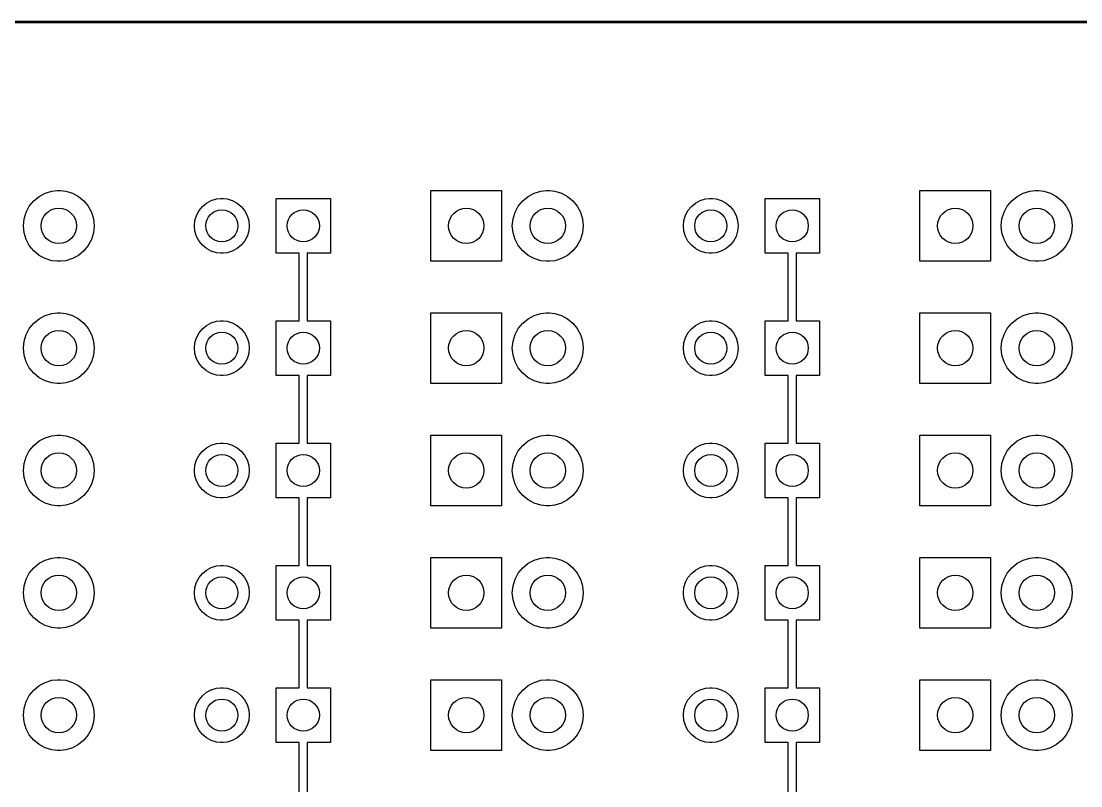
# Model space of a CAD drawing. Extents: x 47 to 146.1, y -90.2 to -39.3.
# Drawn here: x 64.87 to 97.89, y -63.16 to -39.34 of the extents above; entities that cross this region are included whole.
import ezdxf

# ---------------------------------------------------------------- set-up
doc = ezdxf.new("R2010")
doc.units = 0
doc.header["$MEASUREMENT"] = 0
doc.layers.add('BLACK', color=7, linetype='CONTINUOUS')

msp = doc.modelspace()

# ---------------------------------------------------------------- linework, layer by layer
at = {"layer": 'BLACK', "linetype": 'CONTINUOUS'}
for p, q in [((46.9912, -39.345), (146.049, -39.345)), ((146.025, -39.395), (47.015, -39.395)), ((65.2584, -44.9384), (65.4259, -44.801)), ((65.4259, -44.801), (65.617, -44.6988)), ((65.617, -44.6988), (65.8244, -44.6359)), ((65.8244, -44.6359), (65.986, -44.62)), ((65.986, -44.62), (66.094, -44.62)), ((66.094, -44.62), (66.2556, -44.6359)), ((66.2556, -44.6359), (66.463, -44.6988)), ((66.463, -44.6988), (66.6541, -44.801)), ((66.6541, -44.801), (66.8216, -44.9384)), ((70.7931, -44.9309), (70.9534, -44.8823)), ((70.9534, -44.8823), (71.0783, -44.87)), ((71.0783, -44.87), (71.1617, -44.87)), ((71.1617, -44.87), (71.2866, -44.8823)), ((71.2866, -44.8823), (71.4469, -44.9309)), ((72.81, -46.57), (72.81, -44.87)), ((72.81, -44.87), (74.51, -44.87)), ((74.51, -44.87), (74.51, -46.57)), ((77.64, -46.82), (77.64, -44.62)), ((77.64, -44.62), (79.84, -44.62)), ((79.84, -44.62), (79.84, -46.82)), ((80.4984, -44.9384), (80.6659, -44.801)), ((80.6659, -44.801), (80.857, -44.6988)), ((80.857, -44.6988), (81.0644, -44.6359)), ((81.0644, -44.6359), (81.226, -44.62)), ((81.226, -44.62), (81.334, -44.62)), ((81.334, -44.62), (81.4956, -44.6359)), ((81.4956, -44.6359), (81.703, -44.6988)), ((81.703, -44.6988), (81.8941, -44.801)), ((81.8941, -44.801), (82.0616, -44.9384)), ((86.0331, -44.9309), (86.1934, -44.8823)), ((86.1934, -44.8823), (86.3183, -44.87)), ((86.3183, -44.87), (86.4017, -44.87)), ((86.4017, -44.87), (86.5266, -44.8823)), ((86.5266, -44.8823), (86.6869, -44.9309)), ((88.05, -46.57), (88.05, -44.87)), ((88.05, -44.87), (89.75, -44.87)), ((89.75, -44.87), (89.75, -46.57)), ((92.88, -46.82), (92.88, -44.62)), ((92.88, -44.62), (95.08, -44.62)), ((95.08, -44.62), (95.08, -46.82)), ((95.7384, -44.9384), (95.9059, -44.801)), ((95.9059, -44.801), (96.097, -44.6988)), ((96.097, -44.6988), (96.3044, -44.6359)), ((96.3044, -44.6359), (96.466, -44.62)), ((96.466, -44.62), (96.574, -44.62)), ((96.574, -44.62), (96.7356, -44.6359)), ((96.7356, -44.6359), (96.943, -44.6988)), ((96.943, -44.6988), (97.1341, -44.801)), ((97.1341, -44.801), (97.3016, -44.9384)), ((65.0188, -45.297), (65.121, -45.1059)), ((65.121, -45.1059), (65.2584, -44.9384)), ((66.8216, -44.9384), (66.959, -45.1059)), ((66.959, -45.1059), (67.0612, -45.297)), ((70.4098, -45.2455), (70.5161, -45.1161)), ((70.5161, -45.1161), (70.6455, -45.0098)), ((70.6455, -45.0098), (70.7931, -44.9309)), ((71.4469, -44.9309), (71.5945, -45.0098)), ((71.5945, -45.0098), (71.7239, -45.1161)), ((71.7239, -45.1161), (71.8302, -45.2455)), ((80.2588, -45.297), (80.361, -45.1059)), ((80.361, -45.1059), (80.4984, -44.9384)), ((82.0616, -44.9384), (82.199, -45.1059)), ((82.199, -45.1059), (82.3012, -45.297)), ((85.6498, -45.2455), (85.7561, -45.1161)), ((85.7561, -45.1161), (85.8855, -45.0098)), ((85.8855, -45.0098), (86.0331, -44.9309)), ((86.6869, -44.9309), (86.8345, -45.0098)), ((86.8345, -45.0098), (86.9639, -45.1161)), ((86.9639, -45.1161), (87.0702, -45.2455)), ((95.4988, -45.297), (95.601, -45.1059)), ((95.601, -45.1059), (95.7384, -44.9384)), ((97.3016, -44.9384), (97.439, -45.1059)), ((97.439, -45.1059), (97.5412, -45.297)), ((64.9347, -45.72), (64.9559, -45.5044)), ((64.9559, -45.5044), (65.0188, -45.297)), ((67.0612, -45.297), (67.1241, -45.5044)), ((67.1241, -45.5044), (67.1453, -45.72)), ((70.2659, -45.72), (70.2823, -45.5534)), ((70.2823, -45.5534), (70.3309, -45.3931)), ((70.3309, -45.3931), (70.4098, -45.2455)), ((71.8302, -45.2455), (71.9091, -45.3931)), ((71.9091, -45.3931), (71.9577, -45.5534)), ((71.9577, -45.5534), (71.9741, -45.72)), ((80.1747, -45.72), (80.1959, -45.5044)), ((80.1959, -45.5044), (80.2588, -45.297)), ((82.3012, -45.297), (82.3641, -45.5044)), ((82.3641, -45.5044), (82.3853, -45.72)), ((85.5059, -45.72), (85.5223, -45.5534)), ((85.5223, -45.5534), (85.5709, -45.3931)), ((85.5709, -45.3931), (85.6498, -45.2455)), ((87.0702, -45.2455), (87.1491, -45.3931)), ((87.1491, -45.3931), (87.1977, -45.5534)), ((87.1977, -45.5534), (87.2141, -45.72)), ((95.4147, -45.72), (95.4359, -45.5044)), ((95.4359, -45.5044), (95.4988, -45.297)), ((97.5412, -45.297), (97.6041, -45.5044)), ((97.6041, -45.5044), (97.6253, -45.72)), ((64.9559, -45.9356), (64.9347, -45.72)), ((67.1453, -45.72), (67.1241, -45.9356)), ((70.2823, -45.8866), (70.2659, -45.72)), ((70.3309, -46.0469), (70.2823, -45.8866)), ((71.9577, -45.8866), (71.9091, -46.0469)), ((71.9741, -45.72), (71.9577, -45.8866)), ((80.1959, -45.9356), (80.1747, -45.72)), ((82.3853, -45.72), (82.3641, -45.9356)), ((85.5223, -45.8866), (85.5059, -45.72)), ((85.5709, -46.0469), (85.5223, -45.8866)), ((87.1977, -45.8866), (87.1491, -46.0469)), ((87.2141, -45.72), (87.1977, -45.8866)), ((95.4359, -45.9356), (95.4147, -45.72)), ((97.6253, -45.72), (97.6041, -45.9356)), ((65.0188, -46.143), (64.9559, -45.9356)), ((65.121, -46.3341), (65.0188, -46.143)), ((67.0612, -46.143), (66.959, -46.3341)), ((67.1241, -45.9356), (67.0612, -46.143)), ((70.4098, -46.1945), (70.3309, -46.0469)), ((70.5161, -46.3239), (70.4098, -46.1945)), ((71.8302, -46.1945), (71.7239, -46.3239)), ((71.9091, -46.0469), (71.8302, -46.1945)), ((80.2588, -46.143), (80.1959, -45.9356)), ((80.361, -46.3341), (80.2588, -46.143)), ((82.3012, -46.143), (82.199, -46.3341)), ((82.3641, -45.9356), (82.3012, -46.143)), ((85.6498, -46.1945), (85.5709, -46.0469)), ((85.7561, -46.3239), (85.6498, -46.1945)), ((87.0702, -46.1945), (86.9639, -46.3239)), ((87.1491, -46.0469), (87.0702, -46.1945)), ((95.4988, -46.143), (95.4359, -45.9356)), ((95.601, -46.3341), (95.4988, -46.143)), ((97.5412, -46.143), (97.439, -46.3341)), ((97.6041, -45.9356), (97.5412, -46.143)), ((65.2584, -46.5016), (65.121, -46.3341)), ((65.4259, -46.639), (65.2584, -46.5016)), ((66.8216, -46.5016), (66.6541, -46.639)), ((66.959, -46.3341), (66.8216, -46.5016)), ((70.6455, -46.4302), (70.5161, -46.3239)), ((70.7931, -46.5091), (70.6455, -46.4302)), ((70.9534, -46.5577), (70.7931, -46.5091)), ((71.0783, -46.57), (70.9534, -46.5577)), ((71.2866, -46.5577), (71.1617, -46.57)), ((71.4469, -46.5091), (71.2866, -46.5577)), ((71.5945, -46.4302), (71.4469, -46.5091)), ((71.7239, -46.3239), (71.5945, -46.4302)), ((80.4984, -46.5016), (80.361, -46.3341)), ((80.6659, -46.639), (80.4984, -46.5016)), ((82.0616, -46.5016), (81.8941, -46.639)), ((82.199, -46.3341), (82.0616, -46.5016)), ((85.8855, -46.4302), (85.7561, -46.3239)), ((86.0331, -46.5091), (85.8855, -46.4302)), ((86.1934, -46.5577), (86.0331, -46.5091)), ((86.3183, -46.57), (86.1934, -46.5577)), ((86.5266, -46.5577), (86.4017, -46.57)), ((86.6869, -46.5091), (86.5266, -46.5577)), ((86.8345, -46.4302), (86.6869, -46.5091)), ((86.9639, -46.3239), (86.8345, -46.4302)), ((95.7384, -46.5016), (95.601, -46.3341)), ((95.9059, -46.639), (95.7384, -46.5016)), ((97.3016, -46.5016), (97.1341, -46.639)), ((97.439, -46.3341), (97.3016, -46.5016)), ((65.617, -46.7412), (65.4259, -46.639)), ((65.8244, -46.8041), (65.617, -46.7412)), ((65.986, -46.82), (65.8244, -46.8041)), ((66.094, -46.82), (65.986, -46.82)), ((66.2556, -46.8041), (66.094, -46.82)), ((66.463, -46.7412), (66.2556, -46.8041)), ((66.6541, -46.639), (66.463, -46.7412)), ((71.1617, -46.57), (71.0783, -46.57)), ((73.535, -46.57), (72.81, -46.57)), ((73.535, -48.68), (73.535, -46.57)), ((74.51, -46.57), (73.785, -46.57)), ((73.785, -46.57), (73.785, -48.68)), ((79.84, -46.82), (77.64, -46.82)), ((80.857, -46.7412), (80.6659, -46.639)), ((81.0644, -46.8041), (80.857, -46.7412)), ((81.226, -46.82), (81.0644, -46.8041)), ((81.334, -46.82), (81.226, -46.82)), ((81.4956, -46.8041), (81.334, -46.82)), ((81.703, -46.7412), (81.4956, -46.8041)), ((81.8941, -46.639), (81.703, -46.7412)), ((86.4017, -46.57), (86.3183, -46.57)), ((88.775, -46.57), (88.05, -46.57)), ((88.775, -48.68), (88.775, -46.57)), ((89.75, -46.57), (89.025, -46.57)), ((89.025, -46.57), (89.025, -48.68)), ((95.08, -46.82), (92.88, -46.82)), ((96.097, -46.7412), (95.9059, -46.639)), ((96.3044, -46.8041), (96.097, -46.7412)), ((96.466, -46.82), (96.3044, -46.8041)), ((96.574, -46.82), (96.466, -46.82)), ((96.7356, -46.8041), (96.574, -46.82)), ((96.943, -46.7412), (96.7356, -46.8041)), ((97.1341, -46.639), (96.943, -46.7412)), ((65.4259, -48.611), (65.617, -48.5088)), ((65.617, -48.5088), (65.8244, -48.4459)), ((65.8244, -48.4459), (65.986, -48.43)), ((65.986, -48.43), (66.094, -48.43)), ((66.094, -48.43), (66.2556, -48.4459)), ((66.2556, -48.4459), (66.463, -48.5088)), ((66.463, -48.5088), (66.6541, -48.611)), ((77.64, -50.63), (77.64, -48.43)), ((77.64, -48.43), (79.84, -48.43)), ((79.84, -48.43), (79.84, -50.63)), ((80.6659, -48.611), (80.857, -48.5088)), ((80.857, -48.5088), (81.0644, -48.4459)), ((81.0644, -48.4459), (81.226, -48.43)), ((81.226, -48.43), (81.334, -48.43)), ((81.334, -48.43), (81.4956, -48.4459)), ((81.4956, -48.4459), (81.703, -48.5088)), ((81.703, -48.5088), (81.8941, -48.611)), ((92.88, -50.63), (92.88, -48.43)), ((92.88, -48.43), (95.08, -48.43)), ((95.08, -48.43), (95.08, -50.63)), ((95.9059, -48.611), (96.097, -48.5088)), ((96.097, -48.5088), (96.3044, -48.4459)), ((96.3044, -48.4459), (96.466, -48.43)), ((96.466, -48.43), (96.574, -48.43)), ((96.574, -48.43), (96.7356, -48.4459)), ((96.7356, -48.4459), (96.943, -48.5088)), ((96.943, -48.5088), (97.1341, -48.611)), ((65.121, -48.9159), (65.2584, -48.7484)), ((65.2584, -48.7484), (65.4259, -48.611)), ((66.6541, -48.611), (66.8216, -48.7484)), ((66.8216, -48.7484), (66.959, -48.9159)), ((70.5161, -48.9261), (70.6455, -48.8198)), ((70.6455, -48.8198), (70.7931, -48.7409)), ((70.7931, -48.7409), (70.9534, -48.6923)), ((70.9534, -48.6923), (71.0783, -48.68)), ((71.0783, -48.68), (71.1617, -48.68)), ((71.1617, -48.68), (71.2866, -48.6923)), ((71.2866, -48.6923), (71.4469, -48.7409)), ((71.4469, -48.7409), (71.5945, -48.8198)), ((71.5945, -48.8198), (71.7239, -48.9261)), ((72.81, -50.38), (72.81, -48.68)), ((72.81, -48.68), (73.535, -48.68)), ((73.785, -48.68), (74.51, -48.68)), ((74.51, -48.68), (74.51, -50.38)), ((80.361, -48.9159), (80.4984, -48.7484)), ((80.4984, -48.7484), (80.6659, -48.611)), ((81.8941, -48.611), (82.0616, -48.7484)), ((82.0616, -48.7484), (82.199, -48.9159)), ((85.7561, -48.9261), (85.8855, -48.8198)), ((85.8855, -48.8198), (86.0331, -48.7409)), ((86.0331, -48.7409), (86.1934, -48.6923)), ((86.1934, -48.6923), (86.3183, -48.68)), ((86.3183, -48.68), (86.4017, -48.68)), ((86.4017, -48.68), (86.5266, -48.6923)), ((86.5266, -48.6923), (86.6869, -48.7409)), ((86.6869, -48.7409), (86.8345, -48.8198)), ((86.8345, -48.8198), (86.9639, -48.9261)), ((88.05, -50.38), (88.05, -48.68)), ((88.05, -48.68), (88.775, -48.68)), ((89.025, -48.68), (89.75, -48.68)), ((89.75, -48.68), (89.75, -50.38)), ((95.601, -48.9159), (95.7384, -48.7484)), ((95.7384, -48.7484), (95.9059, -48.611)), ((97.1341, -48.611), (97.3016, -48.7484)), ((97.3016, -48.7484), (97.439, -48.9159)), ((64.9559, -49.3144), (65.0188, -49.107)), ((65.0188, -49.107), (65.121, -48.9159)), ((66.959, -48.9159), (67.0612, -49.107)), ((67.0612, -49.107), (67.1241, -49.3144)), ((70.2823, -49.3634), (70.3309, -49.2031)), ((70.3309, -49.2031), (70.4098, -49.0555)), ((70.4098, -49.0555), (70.5161, -48.9261)), ((71.7239, -48.9261), (71.8302, -49.0555)), ((71.8302, -49.0555), (71.9091, -49.2031)), ((71.9091, -49.2031), (71.9577, -49.3634)), ((80.1959, -49.3144), (80.2588, -49.107)), ((80.2588, -49.107), (80.361, -48.9159)), ((82.199, -48.9159), (82.3012, -49.107)), ((82.3012, -49.107), (82.3641, -49.3144)), ((85.5223, -49.3634), (85.5709, -49.2031)), ((85.5709, -49.2031), (85.6498, -49.0555)), ((85.6498, -49.0555), (85.7561, -48.9261)), ((86.9639, -48.9261), (87.0702, -49.0555)), ((87.0702, -49.0555), (87.1491, -49.2031)), ((87.1491, -49.2031), (87.1977, -49.3634)), ((95.4359, -49.3144), (95.4988, -49.107)), ((95.4988, -49.107), (95.601, -48.9159)), ((97.439, -48.9159), (97.5412, -49.107)), ((97.5412, -49.107), (97.6041, -49.3144)), ((64.9347, -49.53), (64.9559, -49.3144)), ((64.9559, -49.7456), (64.9347, -49.53)), ((67.1241, -49.3144), (67.1453, -49.53)), ((67.1453, -49.53), (67.1241, -49.7456)), ((70.2659, -49.53), (70.2823, -49.3634)), ((70.2823, -49.6966), (70.2659, -49.53)), ((71.9577, -49.3634), (71.9741, -49.53)), ((71.9741, -49.53), (71.9577, -49.6966)), ((80.1747, -49.53), (80.1959, -49.3144)), ((80.1959, -49.7456), (80.1747, -49.53)), ((82.3641, -49.3144), (82.3853, -49.53)), ((82.3853, -49.53), (82.3641, -49.7456)), ((85.5059, -49.53), (85.5223, -49.3634)), ((85.5223, -49.6966), (85.5059, -49.53)), ((87.1977, -49.3634), (87.2141, -49.53)), ((87.2141, -49.53), (87.1977, -49.6966)), ((95.4147, -49.53), (95.4359, -49.3144)), ((95.4359, -49.7456), (95.4147, -49.53)), ((97.6041, -49.3144), (97.6253, -49.53)), ((97.6253, -49.53), (97.6041, -49.7456)), ((65.0188, -49.953), (64.9559, -49.7456)), ((67.1241, -49.7456), (67.0612, -49.953)), ((70.3309, -49.8569), (70.2823, -49.6966)), ((70.4098, -50.0045), (70.3309, -49.8569)), ((71.9091, -49.8569), (71.8302, -50.0045)), ((71.9577, -49.6966), (71.9091, -49.8569)), ((80.2588, -49.953), (80.1959, -49.7456)), ((82.3641, -49.7456), (82.3012, -49.953)), ((85.5709, -49.8569), (85.5223, -49.6966)), ((85.6498, -50.0045), (85.5709, -49.8569)), ((87.1491, -49.8569), (87.0702, -50.0045)), ((87.1977, -49.6966), (87.1491, -49.8569)), ((95.4988, -49.953), (95.4359, -49.7456)), ((97.6041, -49.7456), (97.5412, -49.953)), ((65.121, -50.1441), (65.0188, -49.953)), ((65.2584, -50.3116), (65.121, -50.1441)), ((66.959, -50.1441), (66.8216, -50.3116)), ((67.0612, -49.953), (66.959, -50.1441)), ((70.5161, -50.1339), (70.4098, -50.0045)), ((70.6455, -50.2402), (70.5161, -50.1339)), ((71.7239, -50.1339), (71.5945, -50.2402)), ((71.8302, -50.0045), (71.7239, -50.1339)), ((80.361, -50.1441), (80.2588, -49.953)), ((80.4984, -50.3116), (80.361, -50.1441)), ((82.199, -50.1441), (82.0616, -50.3116)), ((82.3012, -49.953), (82.199, -50.1441)), ((85.7561, -50.1339), (85.6498, -50.0045)), ((85.8855, -50.2402), (85.7561, -50.1339)), ((86.9639, -50.1339), (86.8345, -50.2402)), ((87.0702, -50.0045), (86.9639, -50.1339)), ((95.601, -50.1441), (95.4988, -49.953)), ((95.7384, -50.3116), (95.601, -50.1441)), ((97.439, -50.1441), (97.3016, -50.3116)), ((97.5412, -49.953), (97.439, -50.1441)), ((65.4259, -50.449), (65.2584, -50.3116)), ((65.617, -50.5512), (65.4259, -50.449)), ((66.6541, -50.449), (66.463, -50.5512)), ((66.8216, -50.3116), (66.6541, -50.449)), ((70.7931, -50.3191), (70.6455, -50.2402)), ((70.9534, -50.3677), (70.7931, -50.3191)), ((71.0783, -50.38), (70.9534, -50.3677)), ((71.1617, -50.38), (71.0783, -50.38)), ((71.2866, -50.3677), (71.1617, -50.38)), ((71.4469, -50.3191), (71.2866, -50.3677)), ((71.5945, -50.2402), (71.4469, -50.3191)), ((73.535, -50.38), (72.81, -50.38)), ((73.535, -52.49), (73.535, -50.38)), ((74.51, -50.38), (73.785, -50.38)), ((73.785, -50.38), (73.785, -52.49)), ((80.6659, -50.449), (80.4984, -50.3116)), ((80.857, -50.5512), (80.6659, -50.449)), ((81.8941, -50.449), (81.703, -50.5512)), ((82.0616, -50.3116), (81.8941, -50.449)), ((86.0331, -50.3191), (85.8855, -50.2402)), ((86.1934, -50.3677), (86.0331, -50.3191)), ((86.3183, -50.38), (86.1934, -50.3677)), ((86.4017, -50.38), (86.3183, -50.38)), ((86.5266, -50.3677), (86.4017, -50.38)), ((86.6869, -50.3191), (86.5266, -50.3677)), ((86.8345, -50.2402), (86.6869, -50.3191)), ((88.775, -50.38), (88.05, -50.38)), ((88.775, -52.49), (88.775, -50.38)), ((89.75, -50.38), (89.025, -50.38)), ((89.025, -50.38), (89.025, -52.49)), ((95.9059, -50.449), (95.7384, -50.3116)), ((96.097, -50.5512), (95.9059, -50.449)), ((97.1341, -50.449), (96.943, -50.5512)), ((97.3016, -50.3116), (97.1341, -50.449)), ((65.8244, -50.6141), (65.617, -50.5512)), ((65.986, -50.63), (65.8244, -50.6141)), ((66.094, -50.63), (65.986, -50.63)), ((66.2556, -50.6141), (66.094, -50.63)), ((66.463, -50.5512), (66.2556, -50.6141)), ((79.84, -50.63), (77.64, -50.63)), ((81.0644, -50.6141), (80.857, -50.5512)), ((81.226, -50.63), (81.0644, -50.6141)), ((81.334, -50.63), (81.226, -50.63)), ((81.4956, -50.6141), (81.334, -50.63)), ((81.703, -50.5512), (81.4956, -50.6141)), ((95.08, -50.63), (92.88, -50.63)), ((96.3044, -50.6141), (96.097, -50.5512)), ((96.466, -50.63), (96.3044, -50.6141)), ((96.574, -50.63), (96.466, -50.63)), ((96.7356, -50.6141), (96.574, -50.63)), ((96.943, -50.5512), (96.7356, -50.6141)), ((65.2584, -52.5584), (65.4259, -52.421)), ((65.4259, -52.421), (65.617, -52.3188)), ((65.617, -52.3188), (65.8244, -52.2559)), ((65.8244, -52.2559), (65.986, -52.24)), ((65.986, -52.24), (66.094, -52.24)), ((66.094, -52.24), (66.2556, -52.2559)), ((66.2556, -52.2559), (66.463, -52.3188)), ((66.463, -52.3188), (66.6541, -52.421)), ((66.6541, -52.421), (66.8216, -52.5584)), ((70.7931, -52.5509), (70.9534, -52.5023)), ((70.9534, -52.5023), (71.0783, -52.49)), ((71.0783, -52.49), (71.1617, -52.49)), ((71.1617, -52.49), (71.2866, -52.5023)), ((71.2866, -52.5023), (71.4469, -52.5509)), ((72.81, -54.19), (72.81, -52.49)), ((72.81, -52.49), (73.535, -52.49)), ((73.785, -52.49), (74.51, -52.49)), ((74.51, -52.49), (74.51, -54.19)), ((77.64, -54.44), (77.64, -52.24)), ((77.64, -52.24), (79.84, -52.24)), ((79.84, -52.24), (79.84, -54.44)), ((80.4984, -52.5584), (80.6659, -52.421)), ((80.6659, -52.421), (80.857, -52.3188)), ((80.857, -52.3188), (81.0644, -52.2559)), ((81.0644, -52.2559), (81.226, -52.24)), ((81.226, -52.24), (81.334, -52.24)), ((81.334, -52.24), (81.4956, -52.2559)), ((81.4956, -52.2559), (81.703, -52.3188)), ((81.703, -52.3188), (81.8941, -52.421)), ((81.8941, -52.421), (82.0616, -52.5584)), ((86.0331, -52.5509), (86.1934, -52.5023)), ((86.1934, -52.5023), (86.3183, -52.49)), ((86.3183, -52.49), (86.4017, -52.49)), ((86.4017, -52.49), (86.5266, -52.5023)), ((86.5266, -52.5023), (86.6869, -52.5509)), ((88.05, -54.19), (88.05, -52.49)), ((88.05, -52.49), (88.775, -52.49)), ((89.025, -52.49), (89.75, -52.49)), ((89.75, -52.49), (89.75, -54.19)), ((92.88, -54.44), (92.88, -52.24)), ((92.88, -52.24), (95.08, -52.24)), ((95.08, -52.24), (95.08, -54.44)), ((95.7384, -52.5584), (95.9059, -52.421)), ((95.9059, -52.421), (96.097, -52.3188)), ((96.097, -52.3188), (96.3044, -52.2559)), ((96.3044, -52.2559), (96.466, -52.24)), ((96.466, -52.24), (96.574, -52.24)), ((96.574, -52.24), (96.7356, -52.2559)), ((96.7356, -52.2559), (96.943, -52.3188)), ((96.943, -52.3188), (97.1341, -52.421)), ((97.1341, -52.421), (97.3016, -52.5584)), ((65.0188, -52.917), (65.121, -52.7259)), ((65.121, -52.7259), (65.2584, -52.5584)), ((66.8216, -52.5584), (66.959, -52.7259)), ((66.959, -52.7259), (67.0612, -52.917)), ((70.4098, -52.8655), (70.5161, -52.7361)), ((70.5161, -52.7361), (70.6455, -52.6298)), ((70.6455, -52.6298), (70.7931, -52.5509)), ((71.4469, -52.5509), (71.5945, -52.6298)), ((71.5945, -52.6298), (71.7239, -52.7361)), ((71.7239, -52.7361), (71.8302, -52.8655)), ((80.2588, -52.917), (80.361, -52.7259)), ((80.361, -52.7259), (80.4984, -52.5584)), ((82.0616, -52.5584), (82.199, -52.7259)), ((82.199, -52.7259), (82.3012, -52.917)), ((85.6498, -52.8655), (85.7561, -52.7361)), ((85.7561, -52.7361), (85.8855, -52.6298)), ((85.8855, -52.6298), (86.0331, -52.5509)), ((86.6869, -52.5509), (86.8345, -52.6298)), ((86.8345, -52.6298), (86.9639, -52.7361)), ((86.9639, -52.7361), (87.0702, -52.8655)), ((95.4988, -52.917), (95.601, -52.7259)), ((95.601, -52.7259), (95.7384, -52.5584)), ((97.3016, -52.5584), (97.439, -52.7259)), ((97.439, -52.7259), (97.5412, -52.917)), ((64.9347, -53.34), (64.9559, -53.1244)), ((64.9559, -53.1244), (65.0188, -52.917)), ((67.0612, -52.917), (67.1241, -53.1244)), ((67.1241, -53.1244), (67.1453, -53.34)), ((70.2823, -53.1734), (70.3309, -53.0131)), ((70.3309, -53.0131), (70.4098, -52.8655)), ((71.8302, -52.8655), (71.9091, -53.0131)), ((71.9091, -53.0131), (71.9577, -53.1734)), ((80.1747, -53.34), (80.1959, -53.1244)), ((80.1959, -53.1244), (80.2588, -52.917)), ((82.3012, -52.917), (82.3641, -53.1244)), ((82.3641, -53.1244), (82.3853, -53.34)), ((85.5223, -53.1734), (85.5709, -53.0131)), ((85.5709, -53.0131), (85.6498, -52.8655)), ((87.0702, -52.8655), (87.1491, -53.0131)), ((87.1491, -53.0131), (87.1977, -53.1734)), ((95.4147, -53.34), (95.4359, -53.1244)), ((95.4359, -53.1244), (95.4988, -52.917)), ((97.5412, -52.917), (97.6041, -53.1244)), ((97.6041, -53.1244), (97.6253, -53.34)), ((64.9559, -53.5556), (64.9347, -53.34)), ((67.1453, -53.34), (67.1241, -53.5556)), ((70.2659, -53.34), (70.2823, -53.1734)), ((70.2823, -53.5066), (70.2659, -53.34)), ((71.9577, -53.1734), (71.9741, -53.34)), ((71.9741, -53.34), (71.9577, -53.5066)), ((80.1959, -53.5556), (80.1747, -53.34)), ((82.3853, -53.34), (82.3641, -53.5556)), ((85.5059, -53.34), (85.5223, -53.1734)), ((85.5223, -53.5066), (85.5059, -53.34)), ((87.1977, -53.1734), (87.2141, -53.34)), ((87.2141, -53.34), (87.1977, -53.5066)), ((95.4359, -53.5556), (95.4147, -53.34)), ((97.6253, -53.34), (97.6041, -53.5556)), ((65.0188, -53.763), (64.9559, -53.5556)), ((65.121, -53.9541), (65.0188, -53.763)), ((67.0612, -53.763), (66.959, -53.9541)), ((67.1241, -53.5556), (67.0612, -53.763)), ((70.3309, -53.6669), (70.2823, -53.5066)), ((70.4098, -53.8145), (70.3309, -53.6669)), ((70.5161, -53.9439), (70.4098, -53.8145)), ((71.8302, -53.8145), (71.7239, -53.9439)), ((71.9091, -53.6669), (71.8302, -53.8145)), ((71.9577, -53.5066), (71.9091, -53.6669)), ((80.2588, -53.763), (80.1959, -53.5556)), ((80.361, -53.9541), (80.2588, -53.763)), ((82.3012, -53.763), (82.199, -53.9541)), ((82.3641, -53.5556), (82.3012, -53.763)), ((85.5709, -53.6669), (85.5223, -53.5066)), ((85.6498, -53.8145), (85.5709, -53.6669)), ((85.7561, -53.9439), (85.6498, -53.8145)), ((87.0702, -53.8145), (86.9639, -53.9439)), ((87.1491, -53.6669), (87.0702, -53.8145)), ((87.1977, -53.5066), (87.1491, -53.6669)), ((95.4988, -53.763), (95.4359, -53.5556)), ((95.601, -53.9541), (95.4988, -53.763)), ((97.5412, -53.763), (97.439, -53.9541)), ((97.6041, -53.5556), (97.5412, -53.763)), ((65.2584, -54.1216), (65.121, -53.9541)), ((65.4259, -54.259), (65.2584, -54.1216)), ((66.8216, -54.1216), (66.6541, -54.259)), ((66.959, -53.9541), (66.8216, -54.1216)), ((70.6455, -54.0502), (70.5161, -53.9439)), ((70.7931, -54.1291), (70.6455, -54.0502)), ((70.9534, -54.1777), (70.7931, -54.1291)), ((71.4469, -54.1291), (71.2866, -54.1777)), ((71.5945, -54.0502), (71.4469, -54.1291)), ((71.7239, -53.9439), (71.5945, -54.0502)), ((80.4984, -54.1216), (80.361, -53.9541)), ((80.6659, -54.259), (80.4984, -54.1216)), ((82.0616, -54.1216), (81.8941, -54.259)), ((82.199, -53.9541), (82.0616, -54.1216)), ((85.8855, -54.0502), (85.7561, -53.9439)), ((86.0331, -54.1291), (85.8855, -54.0502)), ((86.1934, -54.1777), (86.0331, -54.1291)), ((86.6869, -54.1291), (86.5266, -54.1777)), ((86.8345, -54.0502), (86.6869, -54.1291)), ((86.9639, -53.9439), (86.8345, -54.0502)), ((95.7384, -54.1216), (95.601, -53.9541)), ((95.9059, -54.259), (95.7384, -54.1216)), ((97.3016, -54.1216), (97.1341, -54.259)), ((97.439, -53.9541), (97.3016, -54.1216)), ((65.617, -54.3612), (65.4259, -54.259)), ((65.8244, -54.4241), (65.617, -54.3612)), ((65.986, -54.44), (65.8244, -54.4241)), ((66.094, -54.44), (65.986, -54.44)), ((66.2556, -54.4241), (66.094, -54.44)), ((66.463, -54.3612), (66.2556, -54.4241)), ((66.6541, -54.259), (66.463, -54.3612)), ((71.0783, -54.19), (70.9534, -54.1777)), ((71.1617, -54.19), (71.0783, -54.19)), ((71.2866, -54.1777), (71.1617, -54.19)), ((73.535, -54.19), (72.81, -54.19)), ((73.535, -56.3), (73.535, -54.19)), ((74.51, -54.19), (73.785, -54.19)), ((73.785, -54.19), (73.785, -56.3)), ((79.84, -54.44), (77.64, -54.44)), ((80.857, -54.3612), (80.6659, -54.259)), ((81.0644, -54.4241), (80.857, -54.3612)), ((81.226, -54.44), (81.0644, -54.4241)), ((81.334, -54.44), (81.226, -54.44)), ((81.4956, -54.4241), (81.334, -54.44)), ((81.703, -54.3612), (81.4956, -54.4241)), ((81.8941, -54.259), (81.703, -54.3612)), ((86.3183, -54.19), (86.1934, -54.1777)), ((86.4017, -54.19), (86.3183, -54.19)), ((86.5266, -54.1777), (86.4017, -54.19)), ((88.775, -54.19), (88.05, -54.19)), ((88.775, -56.3), (88.775, -54.19)), ((89.75, -54.19), (89.025, -54.19)), ((89.025, -54.19), (89.025, -56.3)), ((95.08, -54.44), (92.88, -54.44)), ((96.097, -54.3612), (95.9059, -54.259)), ((96.3044, -54.4241), (96.097, -54.3612)), ((96.466, -54.44), (96.3044, -54.4241)), ((96.574, -54.44), (96.466, -54.44)), ((96.7356, -54.4241), (96.574, -54.44)), ((96.943, -54.3612), (96.7356, -54.4241)), ((97.1341, -54.259), (96.943, -54.3612)), ((65.4259, -56.231), (65.617, -56.1288)), ((65.617, -56.1288), (65.8244, -56.0659)), ((65.8244, -56.0659), (65.986, -56.05)), ((65.986, -56.05), (66.094, -56.05)), ((66.094, -56.05), (66.2556, -56.0659)), ((66.2556, -56.0659), (66.463, -56.1288)), ((66.463, -56.1288), (66.6541, -56.231)), ((77.64, -58.25), (77.64, -56.05)), ((77.64, -56.05), (79.84, -56.05)), ((79.84, -56.05), (79.84, -58.25)), ((80.6659, -56.231), (80.857, -56.1288)), ((80.857, -56.1288), (81.0644, -56.0659)), ((81.0644, -56.0659), (81.226, -56.05)), ((81.226, -56.05), (81.334, -56.05)), ((81.334, -56.05), (81.4956, -56.0659)), ((81.4956, -56.0659), (81.703, -56.1288)), ((81.703, -56.1288), (81.8941, -56.231)), ((92.88, -58.25), (92.88, -56.05)), ((92.88, -56.05), (95.08, -56.05)), ((95.08, -56.05), (95.08, -58.25)), ((95.9059, -56.231), (96.097, -56.1288)), ((96.097, -56.1288), (96.3044, -56.0659)), ((96.3044, -56.0659), (96.466, -56.05)), ((96.466, -56.05), (96.574, -56.05)), ((96.574, -56.05), (96.7356, -56.0659)), ((96.7356, -56.0659), (96.943, -56.1288)), ((96.943, -56.1288), (97.1341, -56.231)), ((65.121, -56.5359), (65.2584, -56.3684)), ((65.2584, -56.3684), (65.4259, -56.231)), ((66.6541, -56.231), (66.8216, -56.3684)), ((66.8216, -56.3684), (66.959, -56.5359)), ((70.5161, -56.5461), (70.6455, -56.4398)), ((70.6455, -56.4398), (70.7931, -56.3609)), ((70.7931, -56.3609), (70.9534, -56.3123)), ((70.9534, -56.3123), (71.0783, -56.3)), ((71.0783, -56.3), (71.1617, -56.3)), ((71.1617, -56.3), (71.2866, -56.3123)), ((71.2866, -56.3123), (71.4469, -56.3609)), ((71.4469, -56.3609), (71.5945, -56.4398)), ((71.5945, -56.4398), (71.7239, -56.5461)), ((72.81, -58), (72.81, -56.3)), ((72.81, -56.3), (73.535, -56.3)), ((73.785, -56.3), (74.51, -56.3)), ((74.51, -56.3), (74.51, -58)), ((80.361, -56.5359), (80.4984, -56.3684)), ((80.4984, -56.3684), (80.6659, -56.231)), ((81.8941, -56.231), (82.0616, -56.3684)), ((82.0616, -56.3684), (82.199, -56.5359)), ((85.7561, -56.5461), (85.8855, -56.4398)), ((85.8855, -56.4398), (86.0331, -56.3609)), ((86.0331, -56.3609), (86.1934, -56.3123)), ((86.1934, -56.3123), (86.3183, -56.3)), ((86.3183, -56.3), (86.4017, -56.3)), ((86.4017, -56.3), (86.5266, -56.3123)), ((86.5266, -56.3123), (86.6869, -56.3609)), ((86.6869, -56.3609), (86.8345, -56.4398)), ((86.8345, -56.4398), (86.9639, -56.5461)), ((88.05, -58), (88.05, -56.3)), ((88.05, -56.3), (88.775, -56.3)), ((89.025, -56.3), (89.75, -56.3)), ((89.75, -56.3), (89.75, -58)), ((95.601, -56.5359), (95.7384, -56.3684)), ((95.7384, -56.3684), (95.9059, -56.231)), ((97.1341, -56.231), (97.3016, -56.3684)), ((97.3016, -56.3684), (97.439, -56.5359)), ((64.9559, -56.9344), (65.0188, -56.727)), ((65.0188, -56.727), (65.121, -56.5359)), ((66.959, -56.5359), (67.0612, -56.727)), ((67.0612, -56.727), (67.1241, -56.9344)), ((70.3309, -56.8231), (70.4098, -56.6755)), ((70.4098, -56.6755), (70.5161, -56.5461)), ((71.7239, -56.5461), (71.8302, -56.6755)), ((71.8302, -56.6755), (71.9091, -56.8231)), ((80.1959, -56.9344), (80.2588, -56.727)), ((80.2588, -56.727), (80.361, -56.5359)), ((82.199, -56.5359), (82.3012, -56.727)), ((82.3012, -56.727), (82.3641, -56.9344)), ((85.5709, -56.8231), (85.6498, -56.6755)), ((85.6498, -56.6755), (85.7561, -56.5461)), ((86.9639, -56.5461), (87.0702, -56.6755)), ((87.0702, -56.6755), (87.1491, -56.8231)), ((95.4359, -56.9344), (95.4988, -56.727)), ((95.4988, -56.727), (95.601, -56.5359)), ((97.439, -56.5359), (97.5412, -56.727)), ((97.5412, -56.727), (97.6041, -56.9344)), ((64.9347, -57.15), (64.9559, -56.9344)), ((67.1241, -56.9344), (67.1453, -57.15)), ((70.2659, -57.15), (70.2823, -56.9834)), ((70.2823, -56.9834), (70.3309, -56.8231)), ((71.9091, -56.8231), (71.9577, -56.9834)), ((71.9577, -56.9834), (71.9741, -57.15)), ((80.1747, -57.15), (80.1959, -56.9344)), ((82.3641, -56.9344), (82.3853, -57.15)), ((85.5059, -57.15), (85.5223, -56.9834)), ((85.5223, -56.9834), (85.5709, -56.8231)), ((87.1491, -56.8231), (87.1977, -56.9834)), ((87.1977, -56.9834), (87.2141, -57.15)), ((95.4147, -57.15), (95.4359, -56.9344)), ((97.6041, -56.9344), (97.6253, -57.15)), ((64.9559, -57.3656), (64.9347, -57.15)), ((65.0188, -57.573), (64.9559, -57.3656)), ((67.1241, -57.3656), (67.0612, -57.573)), ((67.1453, -57.15), (67.1241, -57.3656)), ((70.2823, -57.3166), (70.2659, -57.15)), ((70.3309, -57.4769), (70.2823, -57.3166)), ((71.9577, -57.3166), (71.9091, -57.4769)), ((71.9741, -57.15), (71.9577, -57.3166)), ((80.1959, -57.3656), (80.1747, -57.15)), ((80.2588, -57.573), (80.1959, -57.3656)), ((82.3641, -57.3656), (82.3012, -57.573)), ((82.3853, -57.15), (82.3641, -57.3656)), ((85.5223, -57.3166), (85.5059, -57.15)), ((85.5709, -57.4769), (85.5223, -57.3166)), ((87.1977, -57.3166), (87.1491, -57.4769)), ((87.2141, -57.15), (87.1977, -57.3166)), ((95.4359, -57.3656), (95.4147, -57.15)), ((95.4988, -57.573), (95.4359, -57.3656)), ((97.6041, -57.3656), (97.5412, -57.573)), ((97.6253, -57.15), (97.6041, -57.3656)), ((65.121, -57.7641), (65.0188, -57.573)), ((65.2584, -57.9316), (65.121, -57.7641)), ((66.959, -57.7641), (66.8216, -57.9316)), ((67.0612, -57.573), (66.959, -57.7641)), ((70.4098, -57.6245), (70.3309, -57.4769)), ((70.5161, -57.7539), (70.4098, -57.6245)), ((70.6455, -57.8602), (70.5161, -57.7539)), ((71.7239, -57.7539), (71.5945, -57.8602)), ((71.8302, -57.6245), (71.7239, -57.7539)), ((71.9091, -57.4769), (71.8302, -57.6245)), ((80.361, -57.7641), (80.2588, -57.573)), ((80.4984, -57.9316), (80.361, -57.7641)), ((82.199, -57.7641), (82.0616, -57.9316)), ((82.3012, -57.573), (82.199, -57.7641)), ((85.6498, -57.6245), (85.5709, -57.4769)), ((85.7561, -57.7539), (85.6498, -57.6245)), ((85.8855, -57.8602), (85.7561, -57.7539)), ((86.9639, -57.7539), (86.8345, -57.8602)), ((87.0702, -57.6245), (86.9639, -57.7539)), ((87.1491, -57.4769), (87.0702, -57.6245)), ((95.601, -57.7641), (95.4988, -57.573)), ((95.7384, -57.9316), (95.601, -57.7641)), ((97.439, -57.7641), (97.3016, -57.9316)), ((97.5412, -57.573), (97.439, -57.7641)), ((65.4259, -58.069), (65.2584, -57.9316)), ((65.617, -58.1712), (65.4259, -58.069)), ((66.6541, -58.069), (66.463, -58.1712)), ((66.8216, -57.9316), (66.6541, -58.069)), ((70.7931, -57.9391), (70.6455, -57.8602)), ((70.9534, -57.9877), (70.7931, -57.9391)), ((71.0783, -58), (70.9534, -57.9877)), ((71.1617, -58), (71.0783, -58)), ((71.2866, -57.9877), (71.1617, -58)), ((71.4469, -57.9391), (71.2866, -57.9877)), ((71.5945, -57.8602), (71.4469, -57.9391)), ((73.535, -58), (72.81, -58)), ((73.535, -60.11), (73.535, -58)), ((74.51, -58), (73.785, -58)), ((73.785, -58), (73.785, -60.11)), ((80.6659, -58.069), (80.4984, -57.9316)), ((80.857, -58.1712), (80.6659, -58.069)), ((81.8941, -58.069), (81.703, -58.1712)), ((82.0616, -57.9316), (81.8941, -58.069)), ((86.0331, -57.9391), (85.8855, -57.8602)), ((86.1934, -57.9877), (86.0331, -57.9391)), ((86.3183, -58), (86.1934, -57.9877)), ((86.4017, -58), (86.3183, -58)), ((86.5266, -57.9877), (86.4017, -58)), ((86.6869, -57.9391), (86.5266, -57.9877)), ((86.8345, -57.8602), (86.6869, -57.9391)), ((88.775, -58), (88.05, -58)), ((88.775, -60.11), (88.775, -58)), ((89.75, -58), (89.025, -58)), ((89.025, -58), (89.025, -60.11)), ((95.9059, -58.069), (95.7384, -57.9316)), ((96.097, -58.1712), (95.9059, -58.069)), ((97.1341, -58.069), (96.943, -58.1712)), ((97.3016, -57.9316), (97.1341, -58.069)), ((65.8244, -58.2341), (65.617, -58.1712)), ((65.986, -58.25), (65.8244, -58.2341)), ((66.094, -58.25), (65.986, -58.25)), ((66.2556, -58.2341), (66.094, -58.25)), ((66.463, -58.1712), (66.2556, -58.2341)), ((79.84, -58.25), (77.64, -58.25)), ((81.0644, -58.2341), (80.857, -58.1712)), ((81.226, -58.25), (81.0644, -58.2341)), ((81.334, -58.25), (81.226, -58.25)), ((81.4956, -58.2341), (81.334, -58.25)), ((81.703, -58.1712), (81.4956, -58.2341)), ((95.08, -58.25), (92.88, -58.25)), ((96.3044, -58.2341), (96.097, -58.1712)), ((96.466, -58.25), (96.3044, -58.2341)), ((96.574, -58.25), (96.466, -58.25)), ((96.7356, -58.2341), (96.574, -58.25)), ((96.943, -58.1712), (96.7356, -58.2341)), ((65.2584, -60.1784), (65.4259, -60.041)), ((65.4259, -60.041), (65.617, -59.9388)), ((65.617, -59.9388), (65.8244, -59.8759)), ((65.8244, -59.8759), (65.986, -59.86)), ((65.986, -59.86), (66.094, -59.86)), ((66.094, -59.86), (66.2556, -59.8759)), ((66.2556, -59.8759), (66.463, -59.9388)), ((66.463, -59.9388), (66.6541, -60.041)), ((66.6541, -60.041), (66.8216, -60.1784)), ((77.64, -62.06), (77.64, -59.86)), ((77.64, -59.86), (79.84, -59.86)), ((79.84, -59.86), (79.84, -62.06)), ((80.4984, -60.1784), (80.6659, -60.041)), ((80.6659, -60.041), (80.857, -59.9388)), ((80.857, -59.9388), (81.0644, -59.8759)), ((81.0644, -59.8759), (81.226, -59.86)), ((81.226, -59.86), (81.334, -59.86)), ((81.334, -59.86), (81.4956, -59.8759)), ((81.4956, -59.8759), (81.703, -59.9388)), ((81.703, -59.9388), (81.8941, -60.041)), ((81.8941, -60.041), (82.0616, -60.1784)), ((92.88, -62.06), (92.88, -59.86)), ((92.88, -59.86), (95.08, -59.86)), ((95.08, -59.86), (95.08, -62.06)), ((95.7384, -60.1784), (95.9059, -60.041)), ((95.9059, -60.041), (96.097, -59.9388)), ((96.097, -59.9388), (96.3044, -59.8759)), ((96.3044, -59.8759), (96.466, -59.86)), ((96.466, -59.86), (96.574, -59.86)), ((96.574, -59.86), (96.7356, -59.8759)), ((96.7356, -59.8759), (96.943, -59.9388)), ((96.943, -59.9388), (97.1341, -60.041)), ((97.1341, -60.041), (97.3016, -60.1784)), ((65.0188, -60.537), (65.121, -60.3459)), ((65.121, -60.3459), (65.2584, -60.1784)), ((66.8216, -60.1784), (66.959, -60.3459)), ((66.959, -60.3459), (67.0612, -60.537)), ((70.4098, -60.4855), (70.5161, -60.3561)), ((70.5161, -60.3561), (70.6455, -60.2498)), ((70.6455, -60.2498), (70.7931, -60.1709)), ((70.7931, -60.1709), (70.9534, -60.1223)), ((70.9534, -60.1223), (71.0783, -60.11)), ((71.0783, -60.11), (71.1617, -60.11)), ((71.1617, -60.11), (71.2866, -60.1223)), ((71.2866, -60.1223), (71.4469, -60.1709)), ((71.4469, -60.1709), (71.5945, -60.2498)), ((71.5945, -60.2498), (71.7239, -60.3561)), ((71.7239, -60.3561), (71.8302, -60.4855)), ((72.81, -61.81), (72.81, -60.11)), ((72.81, -60.11), (73.535, -60.11)), ((73.785, -60.11), (74.51, -60.11)), ((74.51, -60.11), (74.51, -61.81)), ((80.2588, -60.537), (80.361, -60.3459)), ((80.361, -60.3459), (80.4984, -60.1784)), ((82.0616, -60.1784), (82.199, -60.3459)), ((82.199, -60.3459), (82.3012, -60.537)), ((85.6498, -60.4855), (85.7561, -60.3561)), ((85.7561, -60.3561), (85.8855, -60.2498)), ((85.8855, -60.2498), (86.0331, -60.1709)), ((86.0331, -60.1709), (86.1934, -60.1223)), ((86.1934, -60.1223), (86.3183, -60.11)), ((86.3183, -60.11), (86.4017, -60.11)), ((86.4017, -60.11), (86.5266, -60.1223)), ((86.5266, -60.1223), (86.6869, -60.1709)), ((86.6869, -60.1709), (86.8345, -60.2498)), ((86.8345, -60.2498), (86.9639, -60.3561)), ((86.9639, -60.3561), (87.0702, -60.4855)), ((88.05, -61.81), (88.05, -60.11)), ((88.05, -60.11), (88.775, -60.11)), ((89.025, -60.11), (89.75, -60.11)), ((89.75, -60.11), (89.75, -61.81)), ((95.4988, -60.537), (95.601, -60.3459)), ((95.601, -60.3459), (95.7384, -60.1784)), ((97.3016, -60.1784), (97.439, -60.3459)), ((97.439, -60.3459), (97.5412, -60.537)), ((64.9347, -60.96), (64.9559, -60.7444)), ((64.9559, -60.7444), (65.0188, -60.537)), ((67.0612, -60.537), (67.1241, -60.7444)), ((67.1241, -60.7444), (67.1453, -60.96)), ((70.2823, -60.7934), (70.3309, -60.6331)), ((70.3309, -60.6331), (70.4098, -60.4855)), ((71.8302, -60.4855), (71.9091, -60.6331)), ((71.9091, -60.6331), (71.9577, -60.7934)), ((80.1747, -60.96), (80.1959, -60.7444)), ((80.1959, -60.7444), (80.2588, -60.537)), ((82.3012, -60.537), (82.3641, -60.7444)), ((82.3641, -60.7444), (82.3853, -60.96)), ((85.5223, -60.7934), (85.5709, -60.6331)), ((85.5709, -60.6331), (85.6498, -60.4855)), ((87.0702, -60.4855), (87.1491, -60.6331)), ((87.1491, -60.6331), (87.1977, -60.7934)), ((95.4147, -60.96), (95.4359, -60.7444)), ((95.4359, -60.7444), (95.4988, -60.537)), ((97.5412, -60.537), (97.6041, -60.7444)), ((97.6041, -60.7444), (97.6253, -60.96)), ((64.9559, -61.1756), (64.9347, -60.96)), ((67.1453, -60.96), (67.1241, -61.1756)), ((70.2659, -60.96), (70.2823, -60.7934)), ((70.2823, -61.1266), (70.2659, -60.96)), ((71.9577, -60.7934), (71.9741, -60.96)), ((71.9741, -60.96), (71.9577, -61.1266)), ((80.1959, -61.1756), (80.1747, -60.96)), ((82.3853, -60.96), (82.3641, -61.1756)), ((85.5059, -60.96), (85.5223, -60.7934)), ((85.5223, -61.1266), (85.5059, -60.96)), ((87.1977, -60.7934), (87.2141, -60.96)), ((87.2141, -60.96), (87.1977, -61.1266)), ((95.4359, -61.1756), (95.4147, -60.96)), ((97.6253, -60.96), (97.6041, -61.1756)), ((65.0188, -61.383), (64.9559, -61.1756)), ((65.121, -61.5741), (65.0188, -61.383)), ((67.0612, -61.383), (66.959, -61.5741)), ((67.1241, -61.1756), (67.0612, -61.383)), ((70.3309, -61.2869), (70.2823, -61.1266)), ((70.4098, -61.4345), (70.3309, -61.2869)), ((71.9091, -61.2869), (71.8302, -61.4345)), ((71.9577, -61.1266), (71.9091, -61.2869)), ((80.2588, -61.383), (80.1959, -61.1756)), ((80.361, -61.5741), (80.2588, -61.383)), ((82.3012, -61.383), (82.199, -61.5741)), ((82.3641, -61.1756), (82.3012, -61.383)), ((85.5709, -61.2869), (85.5223, -61.1266)), ((85.6498, -61.4345), (85.5709, -61.2869)), ((87.1491, -61.2869), (87.0702, -61.4345)), ((87.1977, -61.1266), (87.1491, -61.2869)), ((95.4988, -61.383), (95.4359, -61.1756)), ((95.601, -61.5741), (95.4988, -61.383)), ((97.5412, -61.383), (97.439, -61.5741)), ((97.6041, -61.1756), (97.5412, -61.383)), ((65.2584, -61.7416), (65.121, -61.5741)), ((65.4259, -61.879), (65.2584, -61.7416)), ((66.8216, -61.7416), (66.6541, -61.879)), ((66.959, -61.5741), (66.8216, -61.7416)), ((70.5161, -61.5639), (70.4098, -61.4345)), ((70.6455, -61.6702), (70.5161, -61.5639)), ((70.7931, -61.7491), (70.6455, -61.6702)), ((70.9534, -61.7977), (70.7931, -61.7491)), ((71.4469, -61.7491), (71.2866, -61.7977)), ((71.5945, -61.6702), (71.4469, -61.7491)), ((71.7239, -61.5639), (71.5945, -61.6702)), ((71.8302, -61.4345), (71.7239, -61.5639)), ((80.4984, -61.7416), (80.361, -61.5741)), ((80.6659, -61.879), (80.4984, -61.7416)), ((82.0616, -61.7416), (81.8941, -61.879)), ((82.199, -61.5741), (82.0616, -61.7416)), ((85.7561, -61.5639), (85.6498, -61.4345)), ((85.8855, -61.6702), (85.7561, -61.5639)), ((86.0331, -61.7491), (85.8855, -61.6702)), ((86.1934, -61.7977), (86.0331, -61.7491)), ((86.6869, -61.7491), (86.5266, -61.7977)), ((86.8345, -61.6702), (86.6869, -61.7491)), ((86.9639, -61.5639), (86.8345, -61.6702)), ((87.0702, -61.4345), (86.9639, -61.5639)), ((95.7384, -61.7416), (95.601, -61.5741)), ((95.9059, -61.879), (95.7384, -61.7416)), ((97.3016, -61.7416), (97.1341, -61.879)), ((97.439, -61.5741), (97.3016, -61.7416)), ((65.617, -61.9812), (65.4259, -61.879)), ((65.8244, -62.0441), (65.617, -61.9812)), ((65.986, -62.06), (65.8244, -62.0441)), ((66.094, -62.06), (65.986, -62.06)), ((66.2556, -62.0441), (66.094, -62.06)), ((66.463, -61.9812), (66.2556, -62.0441)), ((66.6541, -61.879), (66.463, -61.9812)), ((71.0783, -61.81), (70.9534, -61.7977)), ((71.1617, -61.81), (71.0783, -61.81)), ((71.2866, -61.7977), (71.1617, -61.81)), ((73.535, -61.81), (72.81, -61.81)), ((73.535, -63.92), (73.535, -61.81)), ((74.51, -61.81), (73.785, -61.81)), ((73.785, -61.81), (73.785, -63.92)), ((79.84, -62.06), (77.64, -62.06)), ((80.857, -61.9812), (80.6659, -61.879)), ((81.0644, -62.0441), (80.857, -61.9812)), ((81.226, -62.06), (81.0644, -62.0441)), ((81.334, -62.06), (81.226, -62.06)), ((81.4956, -62.0441), (81.334, -62.06)), ((81.703, -61.9812), (81.4956, -62.0441)), ((81.8941, -61.879), (81.703, -61.9812)), ((86.3183, -61.81), (86.1934, -61.7977)), ((86.4017, -61.81), (86.3183, -61.81)), ((86.5266, -61.7977), (86.4017, -61.81)), ((88.775, -61.81), (88.05, -61.81)), ((88.775, -63.92), (88.775, -61.81)), ((89.75, -61.81), (89.025, -61.81)), ((89.025, -61.81), (89.025, -63.92)), ((95.08, -62.06), (92.88, -62.06)), ((96.097, -61.9812), (95.9059, -61.879)), ((96.3044, -62.0441), (96.097, -61.9812)), ((96.466, -62.06), (96.3044, -62.0441)), ((96.574, -62.06), (96.466, -62.06)), ((96.7356, -62.0441), (96.574, -62.06)), ((96.943, -61.9812), (96.7356, -62.0441)), ((97.1341, -61.879), (96.943, -61.9812))]:
    msp.add_line(p, q, dxfattribs=at)
at = {"layer": 'BLACK'}
for centre, radius in [((66.04, -45.72), 0.55), ((66.04, -45.72), 0.55), ((71.12, -45.72), 0.5), ((71.12, -45.72), 0.5), ((73.66, -45.72), 0.5), ((73.66, -45.72), 0.5), ((78.74, -45.72), 0.55), ((78.74, -45.72), 0.55), ((81.28, -45.72), 0.55), ((81.28, -45.72), 0.55), ((86.36, -45.72), 0.5), ((86.36, -45.72), 0.5), ((88.9, -45.72), 0.5), ((88.9, -45.72), 0.5), ((93.98, -45.72), 0.55), ((93.98, -45.72), 0.55), ((96.52, -45.72), 0.55), ((96.52, -45.72), 0.55), ((66.04, -49.53), 0.55), ((66.04, -49.53), 0.55), ((71.12, -49.53), 0.5), ((71.12, -49.53), 0.5), ((73.66, -49.53), 0.5), ((73.66, -49.53), 0.5), ((78.74, -49.53), 0.55), ((78.74, -49.53), 0.55), ((81.28, -49.53), 0.55), ((81.28, -49.53), 0.55), ((86.36, -49.53), 0.5), ((86.36, -49.53), 0.5), ((88.9, -49.53), 0.5), ((88.9, -49.53), 0.5), ((93.98, -49.53), 0.55), ((93.98, -49.53), 0.55), ((96.52, -49.53), 0.55), ((96.52, -49.53), 0.55), ((66.04, -53.34), 0.55), ((66.04, -53.34), 0.55), ((78.74, -53.34), 0.55), ((78.74, -53.34), 0.55), ((81.28, -53.34), 0.55), ((81.28, -53.34), 0.55), ((93.98, -53.34), 0.55), ((93.98, -53.34), 0.55), ((96.52, -53.34), 0.55), ((96.52, -53.34), 0.55), ((71.12, -53.34), 0.5), ((71.12, -53.34), 0.5), ((73.66, -53.34), 0.5), ((73.66, -53.34), 0.5), ((86.36, -53.34), 0.5), ((86.36, -53.34), 0.5), ((88.9, -53.34), 0.5), ((88.9, -53.34), 0.5), ((66.04, -57.15), 0.55), ((66.04, -57.15), 0.55), ((71.12, -57.15), 0.5), ((71.12, -57.15), 0.5), ((73.66, -57.15), 0.5), ((73.66, -57.15), 0.5), ((78.74, -57.15), 0.55), ((78.74, -57.15), 0.55), ((81.28, -57.15), 0.55), ((81.28, -57.15), 0.55), ((86.36, -57.15), 0.5), ((86.36, -57.15), 0.5), ((88.9, -57.15), 0.5), ((88.9, -57.15), 0.5), ((93.98, -57.15), 0.55), ((93.98, -57.15), 0.55), ((96.52, -57.15), 0.55), ((96.52, -57.15), 0.55), ((66.04, -60.96), 0.55), ((66.04, -60.96), 0.55), ((78.74, -60.96), 0.55), ((78.74, -60.96), 0.55), ((81.28, -60.96), 0.55), ((81.28, -60.96), 0.55), ((93.98, -60.96), 0.55), ((93.98, -60.96), 0.55), ((96.52, -60.96), 0.55), ((96.52, -60.96), 0.55), ((71.12, -60.96), 0.5), ((71.12, -60.96), 0.5), ((73.66, -60.96), 0.5), ((73.66, -60.96), 0.5), ((86.36, -60.96), 0.5), ((86.36, -60.96), 0.5), ((88.9, -60.96), 0.5), ((88.9, -60.96), 0.5)]:
    msp.add_circle(centre, radius, dxfattribs=at)

doc.saveas('drawing.dxf')
